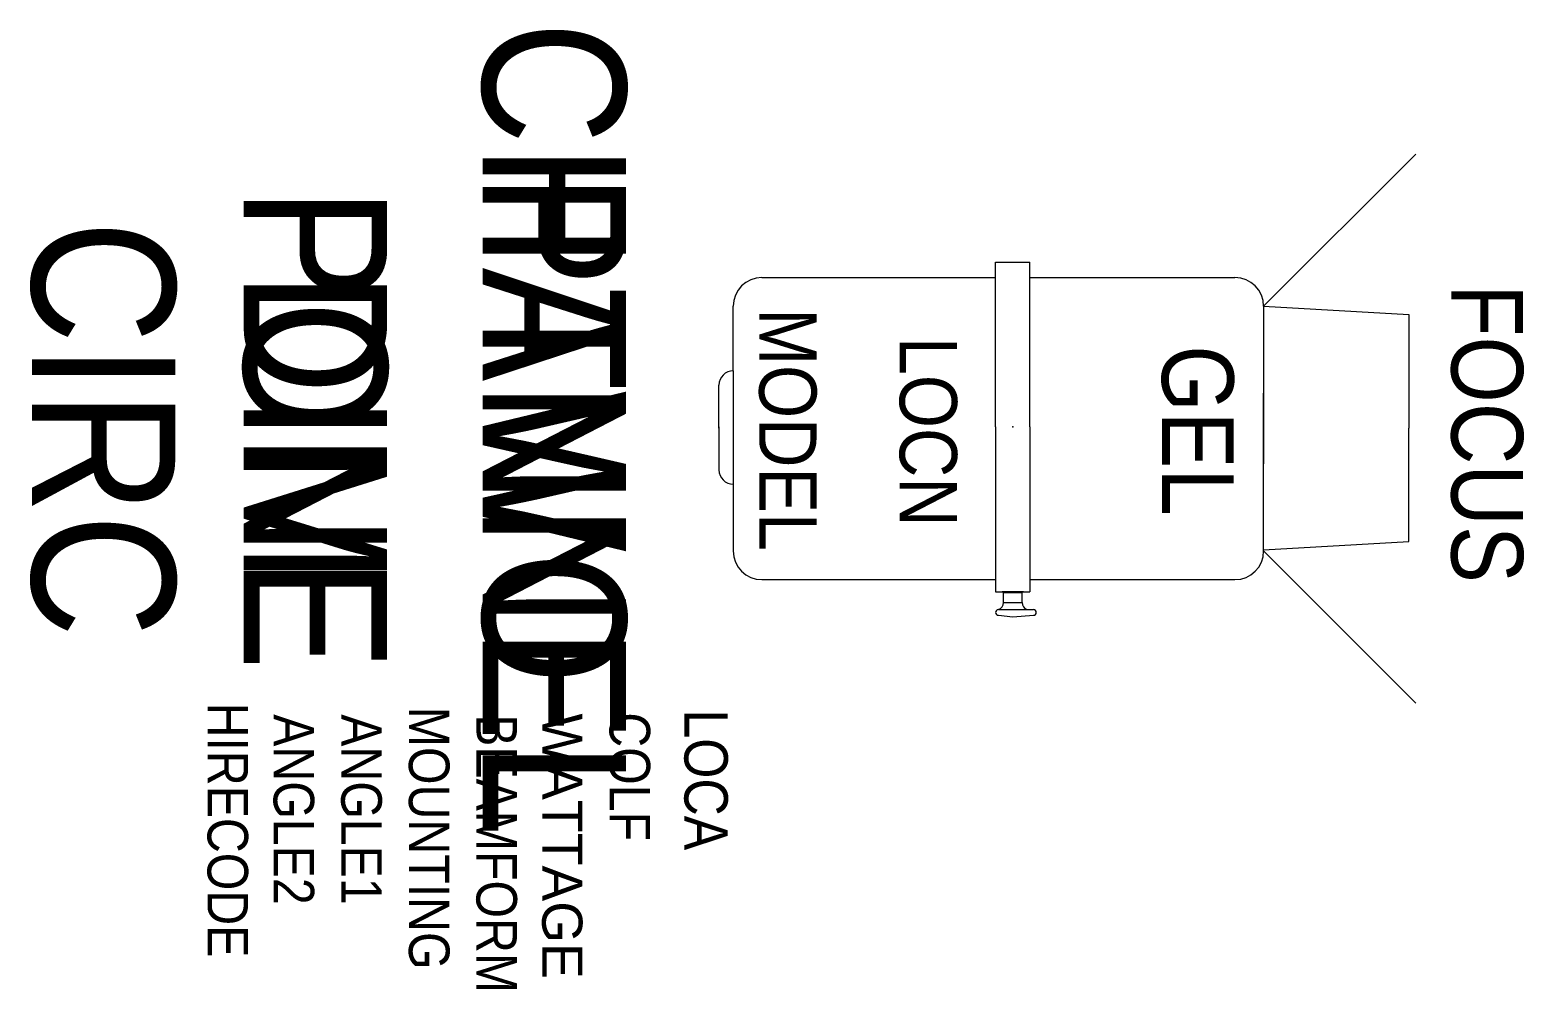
# Model space of a CAD drawing. Extents: x 9004 to 10046, y -294 to 375.
import ezdxf
from ezdxf.enums import TextEntityAlignment as Align

# ---------------------------------------------------------------- set-up
doc = ezdxf.new("R2010")
doc.units = 0
doc.layers.get('0').update_dxf_attribs({"linetype": 'CONTINUOUS'})
for name, color, linetype in [('CHANNEL', 3, 'CONTINUOUS'), ('CIRC', 6, 'CONTINUOUS'), ('DIMMER', 4, 'CONTINUOUS'), ('FOCUS', 2, 'CONTINUOUS'), ('GEL', 1, 'CONTINUOUS'), ('LANTERNS', 4, 'CONTINUOUS'), ('LOCATION', 7, 'CONTINUOUS'), ('MODEL', 6, 'CONTINUOUS'), ('PATCH', 5, 'CONTINUOUS'), ('PATCH2', 5, 'CONTINUOUS')]:
    doc.layers.add(name, color=color, linetype=linetype)

msp = doc.modelspace()

# ---------------------------------------------------------------- linework, layer by layer
for p, q in [((9864.4, 182.3), (9970.5, 288.4)), ((9677.4, 98.1), (9677.4, 213.1)), ((9677.4, 213.1), (9701.4, 213.1)), ((9701.4, 98.1), (9701.4, 213.1)), ((9514.4, 202.3), (9677.4, 202.3)), ((9701.4, 202.3), (9844.4, 202.3)), ((9494.4, 137.2), (9494.4, 182.3)), ((9864.4, 182.3), (9864.4, 72.3)), ((9864.4, 182.3), (9965.7, 176.5)), ((9494.4, 172.3), (9494.4, 172.3)), ((9965.7, 176.5), (9965.7, 97.2)), ((9494.4, 137.2), (9494.4, 58.1)), ((9484.4, 97.2), (9484.4, 127.2)), ((9864.4, 11.5), (9864.4, 121.5)), ((9484.4, 98.1), (9484.4, 68.1)), ((9677.4, 98.1), (9677.4, -16.9)), ((9701.4, 98.1), (9701.4, -16.9)), ((9965.7, 18), (9965.7, 97.2)), ((9494.4, 58.1), (9494.4, 11.5)), ((9494.4, 21.5), (9494.4, 21.5)), ((9864.4, 12.2), (9965.7, 18)), ((9864.4, 11.5), (9970.5, -94.6)), ((9514.4, -8.5), (9677.4, -8.5)), ((9701.4, -8.5), (9844.4, -8.5)), ((9677.4, -16.9), (9701.4, -16.9)), ((9681.9, -16.9), (9696.9, -16.9)), ((9696.9, -16.9), (9681.9, -16.9)), ((9682.9, -24.4), (9682.9, -16.9)), ((9695.9, -17.6), (9682.9, -17.6)), ((9695.9, -24.4), (9695.9, -16.9)), ((9679.4, -29.4), (9703.8, -29.4)), ((9682.9, -24.4), (9695.9, -24.4)), ((9679.4, -33.4), (9689.4, -34.4)), ((9689.4, -34.4), (9703.8, -33.4))]:
    msp.add_line(p, q)
for centre, radius, start, end in [((9514.4, 182.3), 20, 90, 180), ((9844.4, 182.3), 20, 0, 90), ((9494.4, 127.2), 10, 90, 180), ((9494.4, 68.1), 10, 180, 270), ((9514.4, 11.5), 20, 180, 270), ((9844.4, 11.5), 20, 270, 0), ((9679.4, -31.4), 2, 90, 270), ((9677.8, -24.6), 5.08, 288.0473, 1.9687), ((9700.9, -24.6), 4.99, 177.3184, 252.6657), ((9703.8, -31.4), 2, 270, 90)]:
    msp.add_arc(centre, radius, start, end)
msp.add_point((9689.4, 98.1))

# ---------------------------------------------------------------- texts
at = {"layer": 'CHANNEL', "width": 0.89}
msp.add_attdef('CHANNEL', text='', height=100, rotation=270, dxfattribs=at).set_placement((9319.5, 96.8), align=Align.CENTER)
at = {"layer": 'CIRC', "width": 0.89}
msp.add_attdef('CIRC', text='', height=100, rotation=270, dxfattribs=at).set_placement((9005.1, 96.8), align=Align.CENTER)
at = {"layer": 'DIMMER', "width": 0.89}
msp.add_attdef('DIM', text='', height=100, rotation=270, dxfattribs=at).set_placement((9152.9, 97.6), align=Align.CENTER)
at = {"layer": 'FOCUS', "color": 30, "width": 0.89}
msp.add_attdef('FOCUS', text='', height=50, rotation=270, dxfattribs=at).set_placement((9995.4, 93.4), align=Align.CENTER)
at = {"layer": 'GEL', "width": 0.89}
msp.add_attdef('GEL', text='', height=50, rotation=270, dxfattribs=at).set_placement((9793.5, 95.5), align=Align.CENTER)
at = {"layer": 'LANTERNS', "color": 0, "width": 0.89, "flags": 1}
for tag, p, s, height in [('HIRECODE', (9127.6, -94.3), '', 28.3), ('ANGLE2', (9173.7, -102.4), ' ', 28.3), ('ANGLE1', (9220.9, -102.4), ' ', 28.3), ('MOUNTING', (9268.1, -97.2), 'STANDARD HOOK CLAMP', 28.305), ('COLF', (9408.1, -101.1), '1', 28.3), ('LOCA', (9460.3, -99.1), '', 30.3), ('BEAMFORM', (9315.2, -102.4), 'C', 28.3)]:
    msp.add_attdef(tag, p, s, height=height, rotation=270, dxfattribs=at)
at = {"layer": 'LANTERNS', "color": 0, "flags": 1}
msp.add_attdef('WATTAGE', (9361.1, -101.9), '500', height=28, rotation=270, dxfattribs=at)
at = {"layer": 'LOCATION', "width": 0.89}
msp.add_attdef('LOCN', text='', height=40, rotation=270, dxfattribs=at).set_placement((9610.5, 94.7), align=Align.CENTER)
at = {"layer": 'MODEL', "width": 0.89}
msp.add_attdef('MODEL', text='P814', height=40, rotation=270, dxfattribs=at).set_placement((9512.5, 96.2), align=Align.CENTER)
at = {"layer": 'PATCH', "width": 0.89}
msp.add_attdef('PONE', text='', height=100, rotation=270, dxfattribs=at).set_placement((9152.9, 96.8), align=Align.CENTER)
at = {"layer": 'PATCH2', "width": 0.89}
msp.add_attdef('PTWO', text='', height=100, rotation=270, dxfattribs=at).set_placement((9319.5, 96.8), align=Align.CENTER)

doc.saveas('drawing.dxf')
